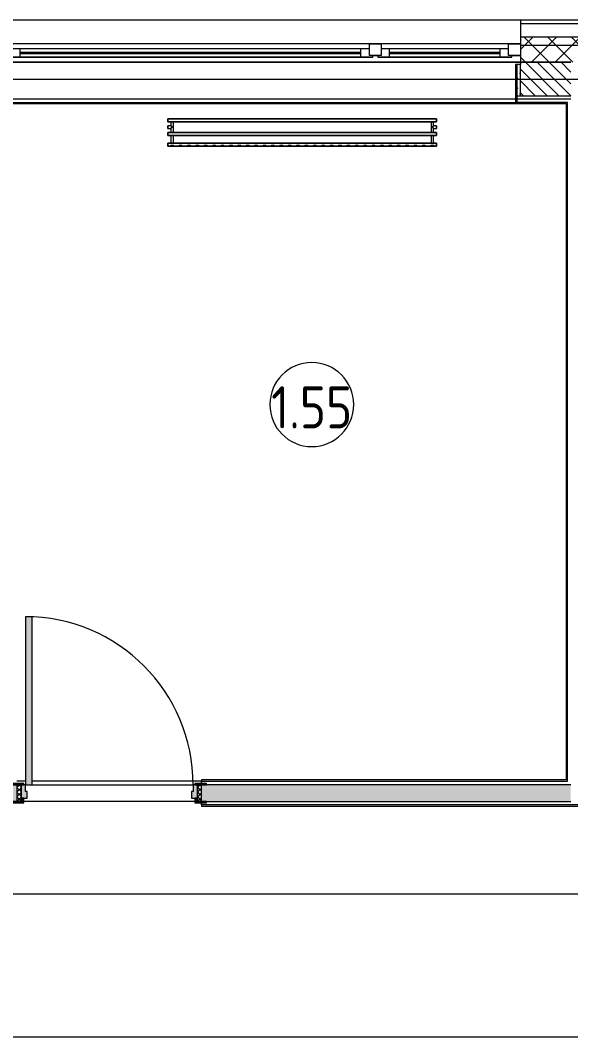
# Model space of a CAD drawing. Header units: millimetres. Extents: x -7229 to 200285, y -8553 to 29000.
# Drawn here: x 173526 to 176806, y 21300 to 27350 of the extents above; entities that cross this region are included whole.
import ezdxf

# ---------------------------------------------------------------- set-up
doc = ezdxf.new("R2010")
doc.units = ezdxf.units.MM
doc.linetypes.add('Осевая', pattern=[15875, 3175, -2381.25, 7937.5, -2381.25])
for name, color, linetype, lineweight in [('A-AREA-IDEN', 7, 'Continuous', 9), ('A-GLAZ-2', 7, 'Continuous', 9), ('A-WALL-2', 7, 'Continuous', 9), ('A-WALL-4', 7, 'Continuous', 13), ('I-WALL-7', 7, 'Continuous', 9), ('M-EQPM-2', 7, 'Continuous', 9), ('Оси-2', 7, 'Осевая', 9)]:
    doc.layers.add(name, color=color, linetype=linetype, lineweight=lineweight)
for name, color, linetype, lineweight, true_color in [('A-DOOR-5', 7, 'Continuous', 9, 0xaaaaaa), ('A-DOOR-6', 7, 'Continuous', 9, 0xe2e2e2), ('A-DOOR-FRAM-4', 7, 'Continuous', 9, 0xe2e2e2), ('A-DOOR-FRAM-5', 7, 'Continuous', 9, 0xaaaaaa), ('A-FLOR-3', 7, 'Continuous', 9, 0xaaaaaa), ('I-WALL-8', 7, 'Continuous', 9, 0x787878), ('I-WALL-9', 9, 'Continuous', 9, 0x808080)]:
    doc.layers.add(name, color=color, linetype=linetype, lineweight=lineweight, true_color=true_color)
doc.styles.add('GOST Common', font='GOST_Common.ttf', dxfattribs={"width": 0.9, "height": 250})
pattern_1 = [(45, (96155.96, 0), (-70.71068, 70.71068), []), (135, (96155.96, 0), (-70.71068, -70.71068), [])]

# ---------------------------------------------------------------- blocks, each defined once
blk = doc.blocks.new('110_Дверь_СКБ_1Ст_Внутренняя1 - Д-11п 1100x2100h_кладовые _все__ коридор _между помещениями блока столовой__ моечные _все_ 2-32102277-План монтажа зашивок 1 этажа  в осях 12-23 лист 1')
at = {"layer": 'A-DOOR-5'}
h = blk.add_hatch(dxfattribs=at)
h.set_pattern_fill('FP_27', color=256, style=0, pattern_type=2)
h.set_pattern_definition([(135, (1751.41, 114.685), (-14.14214, -14.14214), []), (225, (1751.41, 114.685), (14.14214, -14.14214), [])])
h.paths.add_polyline_path([(537.5, -50), (562.5, -50), (562.5, 50), (537.5, 50)])
at = {"layer": 'A-DOOR-6'}
h = blk.add_hatch(color=256, dxfattribs=at)
h.paths.add_polyline_path([(512.5, -30), (537.5, -30), (537.5, 50), (512.5, 50), (512.5, 10), (502.5, 10), (502.5, -30)])
h.paths.add_polyline_path([(-512.5, -30), (-477.5, -30), (-477.5, 10), (-487.5, 10), (-487.5, 50), (-512.5, 50)])
at = {"layer": 'A-DOOR-FRAM-4'}
for points in [[(-447.5, 50), (-447.5, 1050), (-487.5, 1050), (-487.5, 50)], [(-567.5, 50), (-497.5, 50), (-497.5, 58), (-567.5, 58)], [(562.5, 50), (592.5, 50), (592.5, 58), (522.5, 58), (522.5, 50), (542.6, 50)], [(-567.5, -58), (-497.5, -58), (-497.5, -50), (-567.5, -50)], [(-497.5, -50), (-497.5, -30), (-512.5, -30), (-512.5, -50)], [(537.5, -50), (537.5, -30), (522.5, -30), (522.5, -50)], [(562.5, -58), (592.5, -58), (592.5, -50), (522.5, -50), (522.5, -58), (560.5, -58)]]:
    blk.add_hatch(color=256, dxfattribs=at).paths.add_polyline_path(points)
at = {"layer": 'A-DOOR-FRAM-5'}
h = blk.add_hatch(dxfattribs=at)
h.set_pattern_fill('FP_28', color=256, style=0, pattern_type=2)
h.set_pattern_definition([(45, (-371.384, 114.685), (-14.1421, 14.1421), []), (135, (-371.384, 114.685), (-14.1421, -14.1421), [])])
h.paths.add_polyline_path([(-537.5, -50), (-512.5, -50), (-512.5, 50), (-537.5, 50)])
at = {"layer": 'A-DOOR-5'}
for p, q in [((-487.5, 1050), (-487.5, 50)), ((-447.5, 1050), (-487.5, 1050)), ((-447.5, 50), (-447.5, 1050)), ((-487.5, 50), (-447.5, 50))]:
    blk.add_line(p, q, dxfattribs=at)
blk.add_arc((-487.5, 50), 1000, 360, 90, dxfattribs=at)
at = {"layer": 'A-DOOR-FRAM-5'}
for p, q in [((-497.5, 58), (-567.5, 58)), ((-567.5, 58), (-567.5, 50)), ((-567.5, 50), (-497.5, 50)), ((-512.5, 50), (-537.5, 50)), ((-537.5, 50), (-537.5, -50)), ((-487.5, 50), (-512.5, 50)), ((-512.5, 50), (-512.5, -30)), ((-512.5, -50), (-512.5, 50)), ((-497.5, 50), (-512.5, 50)), ((-512.5, 50), (-512.5, 49)), ((-512.5, 49), (-497.5, 49)), ((-497.5, 50), (-497.5, 58)), ((-497.5, 49), (-497.5, 50)), ((-487.5, 10), (-487.5, 50)), ((-477.5, 10), (-487.5, 10)), ((-477.5, -30), (-477.5, 10)), ((512.5, 10), (502.5, 10)), ((502.5, 10), (502.5, -30)), ((512.5, 50), (512.5, 10)), ((537.5, 50), (512.5, 50)), ((592.5, 58), (522.5, 58)), ((522.5, 58), (522.5, 50)), ((537.5, 50), (522.5, 50)), ((522.5, 50), (522.5, 49)), ((522.5, 50), (592.5, 50)), ((522.5, 49), (537.5, 49)), ((537.5, -30), (537.5, 50)), ((562.5, 50), (537.5, 50)), ((537.5, 50), (537.5, -50)), ((537.5, 49), (537.5, 50)), ((562.5, -50), (562.5, 50)), ((592.5, 50), (592.5, 58)), ((-497.5, -50), (-567.5, -50)), ((-567.5, -50), (-567.5, -58)), ((-567.5, -58), (-497.5, -58)), ((-537.5, -50), (-512.5, -50)), ((-512.5, -30), (-477.5, -30)), ((-497.5, -30), (-512.5, -30)), ((-512.5, -30), (-512.5, -50)), ((-512.5, -50), (-497.5, -50)), ((-497.5, -50), (-497.5, -30)), ((-497.5, -58), (-497.5, -50)), ((502.5, -30), (537.5, -30)), ((537.5, -30), (522.5, -30)), ((522.5, -30), (522.5, -50)), ((522.5, -50), (537.5, -50)), ((592.5, -50), (522.5, -50)), ((522.5, -50), (522.5, -58)), ((522.5, -58), (592.5, -58)), ((537.5, -50), (537.5, -30)), ((537.5, -50), (562.5, -50)), ((592.5, -58), (592.5, -50))]:
    blk.add_line(p, q, dxfattribs=at)
blk = doc.blocks.new('120_Окно_СКБ_2Ст - 120_Окно_СКБ_2Ст 3100х2500 _мал_створка слева_ 2-19089248-План монтажа зашивок 1 этажа  в осях 12-23 лист 1')
at = {"layer": 'A-GLAZ-2'}
for p, q in [((-1550, -75), (-1550, -5)), ((-1550, -5), (-1480, -5)), ((1550, -5), (-1550, -5)), ((-1480, -5), (-1480, -75)), ((650, -35), (-1480, -35)), ((-1480, -35), (-1480, -75)), ((-1430, -85), (-1430, -35)), ((-1430, -55), (600, -55)), ((600, -85), (600, -35)), ((650, -75), (650, -5)), ((650, -5), (720, -5)), ((650, -75), (650, -35)), ((720, -5), (720, -75)), ((1480, -35), (720, -35)), ((720, -35), (720, -75)), ((770, -85), (770, -35)), ((770, -55), (1430, -55)), ((1430, -85), (1430, -35)), ((1480, -75), (1480, -5)), ((1480, -5), (1550, -5)), ((1480, -75), (1480, -35)), ((1550, -5), (1550, -75)), ((-1480, -75), (-1550, -75)), ((-1550, -75), (-1500, -75)), ((-1480, -75), (-1500, -75)), ((-1500, -75), (-1500, -85)), ((-1500, -85), (670, -85)), ((670, -85), (-1500, -85)), ((600, -65), (-1430, -65)), ((720, -75), (650, -75)), ((670, -75), (650, -75)), ((670, -75), (700, -75)), ((670, -85), (670, -75)), ((720, -75), (700, -75)), ((700, -75), (700, -85)), ((700, -85), (1500, -85)), ((1500, -85), (700, -85)), ((1430, -65), (770, -65)), ((1550, -75), (1480, -75)), ((1500, -75), (1480, -75)), ((1500, -75), (1550, -75)), ((1500, -85), (1500, -75))]:
    blk.add_line(p, q, dxfattribs=at)
blk = doc.blocks.new('radiator_prado_classic_z_tip_30_po exemplyaru - Classic Z Тип 30-500-V199-План монтажа зашивок 1 этажа  в осях 12-23 лист 1')
at = {"layer": 'M-EQPM-2'}
for p, q in [((0, 228), (0, 210)), ((1600, 228), (0, 228)), ((0, 210), (0, 228)), ((0, 228), (12.5, 228)), ((0, 210), (1600, 210)), ((17.5, 210), (0, 210)), ((12.5, 228), (37.5, 228)), ((37.5, 228), (12.5, 228)), ((12.5, 228), (37.5, 228)), ((12.5, 228), (17.5, 223)), ((12.5, 228), (17.5, 223)), ((32.5, 223), (17.5, 223)), ((17.5, 223), (32.5, 223)), ((17.5, 210), (17.5, 164)), ((17.5, 210), (17.5, 164)), ((32.5, 210), (17.5, 210)), ((17.5, 210), (32.5, 210)), ((32.5, 210), (17.5, 210)), ((17.5, 210), (32.5, 210)), ((31.5, 210), (18.5, 210)), ((32.5, 223), (37.5, 228)), ((37.5, 228), (32.5, 223)), ((32.5, 164), (32.5, 210)), ((32.5, 164), (32.5, 210)), ((1567.5, 210), (32.5, 210)), ((37.5, 228), (62.5, 228)), ((62.5, 228), (87.5, 228)), ((87.5, 228), (62.5, 228)), ((62.5, 228), (87.5, 228)), ((62.5, 228), (67.5, 223)), ((62.5, 228), (67.5, 223)), ((82.5, 223), (67.5, 223)), ((67.5, 223), (82.5, 223)), ((82.5, 223), (87.5, 228)), ((87.5, 228), (82.5, 223)), ((87.5, 228), (112.5, 228)), ((112.5, 228), (137.5, 228)), ((137.5, 228), (112.5, 228)), ((112.5, 228), (137.5, 228)), ((112.5, 228), (117.5, 223)), ((112.5, 228), (117.5, 223)), ((132.5, 223), (117.5, 223)), ((117.5, 223), (132.5, 223)), ((132.5, 223), (137.5, 228)), ((137.5, 228), (132.5, 223)), ((137.5, 228), (162.5, 228)), ((162.5, 228), (187.5, 228)), ((187.5, 228), (162.5, 228)), ((162.5, 228), (187.5, 228)), ((162.5, 228), (167.5, 223)), ((162.5, 228), (167.5, 223)), ((182.5, 223), (167.5, 223)), ((167.5, 223), (182.5, 223)), ((182.5, 223), (187.5, 228)), ((187.5, 228), (182.5, 223)), ((187.5, 228), (212.5, 228)), ((212.5, 228), (237.5, 228)), ((237.5, 228), (212.5, 228)), ((212.5, 228), (237.5, 228)), ((212.5, 228), (217.5, 223)), ((212.5, 228), (217.5, 223)), ((232.5, 223), (217.5, 223)), ((217.5, 223), (232.5, 223)), ((232.5, 223), (237.5, 228)), ((237.5, 228), (232.5, 223)), ((237.5, 228), (262.5, 228)), ((262.5, 228), (287.5, 228)), ((287.5, 228), (262.5, 228)), ((262.5, 228), (287.5, 228)), ((262.5, 228), (267.5, 223)), ((262.5, 228), (267.5, 223)), ((282.5, 223), (267.5, 223)), ((267.5, 223), (282.5, 223)), ((282.5, 223), (287.5, 228)), ((287.5, 228), (282.5, 223)), ((287.5, 228), (312.5, 228)), ((312.5, 228), (337.5, 228)), ((337.5, 228), (312.5, 228)), ((312.5, 228), (337.5, 228)), ((312.5, 228), (317.5, 223)), ((312.5, 228), (317.5, 223)), ((332.5, 223), (317.5, 223)), ((317.5, 223), (332.5, 223)), ((332.5, 223), (337.5, 228)), ((337.5, 228), (332.5, 223)), ((337.5, 228), (362.5, 228)), ((362.5, 228), (387.5, 228)), ((387.5, 228), (362.5, 228)), ((362.5, 228), (387.5, 228)), ((362.5, 228), (367.5, 223)), ((362.5, 228), (367.5, 223)), ((382.5, 223), (367.5, 223)), ((367.5, 223), (382.5, 223)), ((382.5, 223), (387.5, 228)), ((387.5, 228), (382.5, 223)), ((387.5, 228), (412.5, 228)), ((412.5, 228), (437.5, 228)), ((437.5, 228), (412.5, 228)), ((412.5, 228), (437.5, 228)), ((412.5, 228), (417.5, 223)), ((412.5, 228), (417.5, 223)), ((432.5, 223), (417.5, 223)), ((417.5, 223), (432.5, 223)), ((432.5, 223), (437.5, 228)), ((437.5, 228), (432.5, 223)), ((437.5, 228), (462.5, 228)), ((462.5, 228), (487.5, 228)), ((487.5, 228), (462.5, 228)), ((462.5, 228), (487.5, 228)), ((462.5, 228), (467.5, 223)), ((462.5, 228), (467.5, 223)), ((482.5, 223), (467.5, 223)), ((467.5, 223), (482.5, 223)), ((482.5, 223), (487.5, 228)), ((487.5, 228), (482.5, 223)), ((487.5, 228), (512.5, 228)), ((512.5, 228), (537.5, 228)), ((537.5, 228), (512.5, 228)), ((512.5, 228), (537.5, 228)), ((512.5, 228), (517.5, 223)), ((512.5, 228), (517.5, 223)), ((532.5, 223), (517.5, 223)), ((517.5, 223), (532.5, 223)), ((532.5, 223), (537.5, 228)), ((537.5, 228), (532.5, 223)), ((537.5, 228), (562.5, 228)), ((562.5, 228), (587.5, 228)), ((587.5, 228), (562.5, 228)), ((562.5, 228), (587.5, 228)), ((562.5, 228), (567.5, 223)), ((562.5, 228), (567.5, 223)), ((582.5, 223), (567.5, 223)), ((567.5, 223), (582.5, 223)), ((582.5, 223), (587.5, 228)), ((587.5, 228), (582.5, 223)), ((587.5, 228), (612.5, 228)), ((612.5, 228), (637.5, 228)), ((637.5, 228), (612.5, 228)), ((612.5, 228), (637.5, 228)), ((612.5, 228), (617.5, 223)), ((612.5, 228), (617.5, 223)), ((632.5, 223), (617.5, 223)), ((617.5, 223), (632.5, 223)), ((632.5, 223), (637.5, 228)), ((637.5, 228), (632.5, 223)), ((637.5, 228), (662.5, 228)), ((662.5, 228), (687.5, 228)), ((687.5, 228), (662.5, 228)), ((662.5, 228), (687.5, 228)), ((662.5, 228), (667.5, 223)), ((662.5, 228), (667.5, 223)), ((682.5, 223), (667.5, 223)), ((667.5, 223), (682.5, 223)), ((682.5, 223), (687.5, 228)), ((687.5, 228), (682.5, 223)), ((687.5, 228), (712.5, 228)), ((712.5, 228), (737.5, 228)), ((737.5, 228), (712.5, 228)), ((712.5, 228), (737.5, 228)), ((712.5, 228), (717.5, 223)), ((712.5, 228), (717.5, 223)), ((732.5, 223), (717.5, 223)), ((717.5, 223), (732.5, 223)), ((732.5, 223), (737.5, 228)), ((737.5, 228), (732.5, 223)), ((737.5, 228), (762.5, 228)), ((762.5, 228), (787.5, 228)), ((787.5, 228), (762.5, 228)), ((762.5, 228), (787.5, 228)), ((762.5, 228), (767.5, 223)), ((762.5, 228), (767.5, 223)), ((782.5, 223), (767.5, 223)), ((767.5, 223), (782.5, 223)), ((782.5, 223), (787.5, 228)), ((787.5, 228), (782.5, 223)), ((787.5, 228), (812.5, 228)), ((812.5, 228), (837.5, 228)), ((837.5, 228), (812.5, 228)), ((812.5, 228), (837.5, 228)), ((812.5, 228), (817.5, 223)), ((812.5, 228), (817.5, 223)), ((832.5, 223), (817.5, 223)), ((817.5, 223), (832.5, 223)), ((832.5, 223), (837.5, 228)), ((837.5, 228), (832.5, 223)), ((837.5, 228), (862.5, 228)), ((862.5, 228), (887.5, 228)), ((887.5, 228), (862.5, 228)), ((862.5, 228), (887.5, 228)), ((862.5, 228), (867.5, 223)), ((862.5, 228), (867.5, 223)), ((882.5, 223), (867.5, 223)), ((867.5, 223), (882.5, 223)), ((882.5, 223), (887.5, 228)), ((887.5, 228), (882.5, 223)), ((887.5, 228), (912.5, 228)), ((912.5, 228), (937.5, 228)), ((937.5, 228), (912.5, 228)), ((912.5, 228), (937.5, 228)), ((912.5, 228), (917.5, 223)), ((912.5, 228), (917.5, 223)), ((932.5, 223), (917.5, 223)), ((917.5, 223), (932.5, 223)), ((932.5, 223), (937.5, 228)), ((937.5, 228), (932.5, 223)), ((937.5, 228), (962.5, 228)), ((962.5, 228), (987.5, 228)), ((987.5, 228), (962.5, 228)), ((962.5, 228), (987.5, 228)), ((962.5, 228), (967.5, 223)), ((962.5, 228), (967.5, 223)), ((982.5, 223), (967.5, 223)), ((967.5, 223), (982.5, 223)), ((982.5, 223), (987.5, 228)), ((987.5, 228), (982.5, 223)), ((987.5, 228), (1012.5, 228)), ((1012.5, 228), (1037.5, 228)), ((1037.5, 228), (1012.5, 228)), ((1012.5, 228), (1037.5, 228)), ((1012.5, 228), (1017.5, 223)), ((1012.5, 228), (1017.5, 223)), ((1032.5, 223), (1017.5, 223)), ((1017.5, 223), (1032.5, 223)), ((1032.5, 223), (1037.5, 228)), ((1037.5, 228), (1032.5, 223)), ((1037.5, 228), (1062.5, 228)), ((1062.5, 228), (1087.5, 228)), ((1087.5, 228), (1062.5, 228)), ((1062.5, 228), (1087.5, 228)), ((1062.5, 228), (1067.5, 223)), ((1062.5, 228), (1067.5, 223)), ((1082.5, 223), (1067.5, 223)), ((1067.5, 223), (1082.5, 223)), ((1082.5, 223), (1087.5, 228)), ((1087.5, 228), (1082.5, 223)), ((1087.5, 228), (1112.5, 228)), ((1112.5, 228), (1137.5, 228)), ((1137.5, 228), (1112.5, 228)), ((1112.5, 228), (1137.5, 228)), ((1112.5, 228), (1117.5, 223)), ((1112.5, 228), (1117.5, 223)), ((1132.5, 223), (1117.5, 223)), ((1117.5, 223), (1132.5, 223)), ((1132.5, 223), (1137.5, 228)), ((1137.5, 228), (1132.5, 223)), ((1137.5, 228), (1162.5, 228)), ((1162.5, 228), (1187.5, 228)), ((1187.5, 228), (1162.5, 228)), ((1162.5, 228), (1187.5, 228)), ((1162.5, 228), (1167.5, 223)), ((1162.5, 228), (1167.5, 223)), ((1182.5, 223), (1167.5, 223)), ((1167.5, 223), (1182.5, 223)), ((1182.5, 223), (1187.5, 228)), ((1187.5, 228), (1182.5, 223)), ((1187.5, 228), (1212.5, 228)), ((1212.5, 228), (1237.5, 228)), ((1237.5, 228), (1212.5, 228)), ((1212.5, 228), (1237.5, 228)), ((1212.5, 228), (1217.5, 223)), ((1212.5, 228), (1217.5, 223)), ((1232.5, 223), (1217.5, 223)), ((1217.5, 223), (1232.5, 223)), ((1232.5, 223), (1237.5, 228)), ((1237.5, 228), (1232.5, 223)), ((1237.5, 228), (1262.5, 228)), ((1262.5, 228), (1287.5, 228)), ((1287.5, 228), (1262.5, 228)), ((1262.5, 228), (1287.5, 228)), ((1262.5, 228), (1267.5, 223)), ((1262.5, 228), (1267.5, 223)), ((1282.5, 223), (1267.5, 223)), ((1267.5, 223), (1282.5, 223)), ((1282.5, 223), (1287.5, 228)), ((1287.5, 228), (1282.5, 223)), ((1287.5, 228), (1312.5, 228)), ((1312.5, 228), (1337.5, 228)), ((1337.5, 228), (1312.5, 228)), ((1312.5, 228), (1337.5, 228)), ((1312.5, 228), (1317.5, 223)), ((1312.5, 228), (1317.5, 223)), ((1332.5, 223), (1317.5, 223)), ((1317.5, 223), (1332.5, 223)), ((1332.5, 223), (1337.5, 228)), ((1337.5, 228), (1332.5, 223)), ((1337.5, 228), (1362.5, 228)), ((1362.5, 228), (1387.5, 228)), ((1387.5, 228), (1362.5, 228)), ((1362.5, 228), (1387.5, 228)), ((1362.5, 228), (1367.5, 223)), ((1362.5, 228), (1367.5, 223)), ((1382.5, 223), (1367.5, 223)), ((1367.5, 223), (1382.5, 223)), ((1382.5, 223), (1387.5, 228)), ((1387.5, 228), (1382.5, 223)), ((1387.5, 228), (1412.5, 228)), ((1412.5, 228), (1437.5, 228)), ((1437.5, 228), (1412.5, 228)), ((1412.5, 228), (1437.5, 228)), ((1412.5, 228), (1417.5, 223)), ((1412.5, 228), (1417.5, 223)), ((1432.5, 223), (1417.5, 223)), ((1417.5, 223), (1432.5, 223)), ((1432.5, 223), (1437.5, 228)), ((1437.5, 228), (1432.5, 223)), ((1437.5, 228), (1462.5, 228)), ((1462.5, 228), (1487.5, 228)), ((1487.5, 228), (1462.5, 228)), ((1462.5, 228), (1487.5, 228)), ((1462.5, 228), (1467.5, 223)), ((1462.5, 228), (1467.5, 223)), ((1482.5, 223), (1467.5, 223)), ((1467.5, 223), (1482.5, 223)), ((1482.5, 223), (1487.5, 228)), ((1487.5, 228), (1482.5, 223)), ((1487.5, 228), (1512.5, 228)), ((1512.5, 228), (1537.5, 228)), ((1537.5, 228), (1512.5, 228)), ((1512.5, 228), (1537.5, 228)), ((1512.5, 228), (1517.5, 223)), ((1512.5, 228), (1517.5, 223)), ((1532.5, 223), (1517.5, 223)), ((1517.5, 223), (1532.5, 223)), ((1532.5, 223), (1537.5, 228)), ((1537.5, 228), (1532.5, 223)), ((1537.5, 228), (1562.5, 228)), ((1562.5, 228), (1587.5, 228)), ((1587.5, 228), (1562.5, 228)), ((1562.5, 228), (1587.5, 228)), ((1562.5, 228), (1567.5, 223)), ((1562.5, 228), (1567.5, 223)), ((1582.5, 223), (1567.5, 223)), ((1567.5, 223), (1582.5, 223)), ((1567.5, 210), (1567.5, 164)), ((1567.5, 210), (1567.5, 164)), ((1582.5, 210), (1567.5, 210)), ((1567.5, 210), (1567.8, 210)), ((1582.5, 210), (1567.5, 210)), ((1567.5, 210), (1582.5, 210)), ((1567.8, 210), (1582.5, 210)), ((1581.5, 210), (1568.5, 210)), ((1582.5, 223), (1587.5, 228)), ((1587.5, 228), (1582.5, 223)), ((1582.5, 164), (1582.5, 210)), ((1582.5, 164), (1582.5, 210)), ((1600, 210), (1582.5, 210)), ((1587.5, 228), (1600, 228)), ((1600, 210), (1600, 228)), ((1600, 228), (1600, 210)), ((1600, 164), (0, 164)), ((0, 164), (0, 146)), ((0, 146), (0, 164)), ((0, 164), (17.5, 164)), ((0, 146), (1600, 146)), ((17.5, 146), (0, 146)), ((17.5, 121.5), (0, 121.5)), ((17.5, 121.5), (0, 121.5)), ((0, 121.5), (0, 121.2)), ((0, 106.5), (0, 121.5)), ((0, 121.2), (0, 106.8)), ((0, 121.2), (0, 120.5)), ((0, 120.5), (0, 121.2)), ((0, 121.2), (0, 121.2)), ((18.5, 164), (17.5, 164)), ((17.5, 164), (32.5, 164)), ((32.5, 164), (17.5, 164)), ((17.5, 164), (21.3, 164)), ((17.5, 146), (17.5, 121.5)), ((17.5, 146), (17.5, 121.5)), ((17.5, 146), (32.5, 146)), ((32.5, 146), (17.5, 146)), ((17.5, 146), (32.5, 146)), ((19.7, 146), (17.5, 146)), ((32.5, 164), (18.5, 164)), ((18.5, 164), (31.5, 164)), ((31.5, 146), (18.5, 146)), ((32.5, 146), (19.7, 146)), ((21.3, 164), (30.3, 164)), ((30.3, 164), (32.5, 164)), ((32.5, 164), (1567.5, 164)), ((32.5, 82), (32.5, 146)), ((32.5, 82), (32.5, 146)), ((1567.5, 146), (32.5, 146)), ((1582.5, 164), (1567.5, 164)), ((1567.5, 164), (1582.5, 164)), ((1581.5, 164), (1567.5, 164)), ((1567.5, 164), (1582.5, 164)), ((1567.5, 146), (1567.5, 82)), ((1567.5, 146), (1567.5, 82)), ((1567.5, 146), (1582.5, 146)), ((1571.2, 146), (1567.5, 146)), ((1567.5, 146), (1567.8, 146)), ((1582.5, 146), (1567.5, 146)), ((1567.8, 146), (1582.5, 146)), ((1568.5, 164), (1581.5, 164)), ((1581.5, 146), (1568.5, 146)), ((1582.5, 146), (1571.2, 146)), ((1582.5, 164), (1581.5, 164)), ((1582.5, 164), (1600, 164)), ((1582.5, 121.5), (1582.5, 146)), ((1582.5, 121.5), (1582.5, 146)), ((1600, 146), (1582.5, 146)), ((1600, 121.5), (1582.5, 121.5)), ((1600, 121.5), (1582.5, 121.5)), ((1600, 146), (1600, 164)), ((1600, 164), (1600, 146)), ((1600, 121.5), (1600, 106.5)), ((1600, 121.2), (1600, 121.5)), ((1600, 121.5), (1600, 121.2)), ((1600, 121.2), (1600, 121.5)), ((1600, 119.3), (1600, 121.2)), ((1600, 121.2), (1600, 114)), ((1600, 106.8), (1600, 121.2)), ((0, 120.5), (0, 119.3)), ((0, 119.3), (0, 120.5)), ((0, 119.3), (0, 117.8)), ((0, 117.8), (0, 119.3)), ((0, 117.8), (0, 115.9)), ((0, 115.9), (0, 117.8)), ((0, 115.9), (0, 114)), ((0, 114), (0, 115.9)), ((0, 114), (0, 112.1)), ((0, 112.1), (0, 114)), ((0, 112.1), (0, 110.2)), ((0, 110.2), (0, 112.1)), ((0, 110.2), (0, 108.7)), ((0, 108.7), (0, 110.2)), ((0, 108.7), (0, 106.8)), ((0, 106.8), (0, 108.7)), ((0, 106.8), (0, 106.5)), ((0, 106.8), (0, 106.8)), ((0, 106.5), (17.5, 106.5)), ((0, 106.5), (17.5, 106.5)), ((1600, 82), (0, 82)), ((0, 82), (0, 64)), ((0, 64), (0, 82)), ((0, 82), (17.5, 82)), ((1600, 64), (0, 64)), ((0, 64), (1600, 64)), ((17.5, 106.5), (17.5, 82)), ((17.5, 106.5), (17.5, 82)), ((17.8, 82), (17.5, 82)), ((17.5, 82), (32.5, 82)), ((32.5, 82), (17.5, 82)), ((17.5, 82), (32.5, 82)), ((32.5, 82), (17.8, 82)), ((18.5, 82), (31.5, 82)), ((32.5, 82), (1567.5, 82)), ((1582.5, 82), (1567.5, 82)), ((1567.5, 82), (1582.5, 82)), ((1582.5, 82), (1567.5, 82)), ((1567.5, 82), (1582.5, 82)), ((1568.5, 82), (1581.5, 82)), ((1582.5, 82), (1582.5, 106.5)), ((1582.5, 106.5), (1600, 106.5)), ((1582.5, 82), (1582.5, 106.5)), ((1582.5, 106.5), (1600, 106.5)), ((1582.5, 82), (1600, 82)), ((1600, 106.8), (1600, 119.3)), ((1600, 114), (1600, 107.5)), ((1600, 107.5), (1600, 106.8)), ((1600, 106.5), (1600, 106.8)), ((1600, 106.8), (1600, 106.5)), ((1600, 106.5), (1600, 106.8)), ((1600, 64), (1600, 82)), ((1600, 82), (1600, 64))]:
    blk.add_line(p, q, dxfattribs=at)
for points, knots in [([(17.8, 121.2), (17.7, 121.3), (17.7, 121.3), (17.5, 121.5), (17.5, 121.5), (17.5, 121.5)], [0.8571429, 0.8571429, 0.8571429, 0.8571429, 0.8928571, 0.9285714, 1, 1, 1, 1]), ([(17.5, 121.5), (17.5, 121.5), (17.5, 121.5), (17.7, 121.3), (17.7, 121.3), (17.8, 121.2)], [0, 0, 0, 0, 0.0714286, 0.1071429, 0.1428571, 0.1428571, 0.1428571, 0.1428571]), ([(17.5, 121.5), (17.5, 121.5), (17.5, 121.5), (17.7, 121.3), (17.7, 121.3), (17.8, 121.2)], [0, 0, 0, 0, 0.0714286, 0.1071429, 0.1428571, 0.1428571, 0.1428571, 0.1428571]), ([(25, 114), (24.5, 114.5), (23.6, 115.4), (22.4, 116.6), (21.6, 117.4), (21.1, 117.9), (20.8, 118.2), (20.5, 118.5), (20.2, 118.8), (19.8, 119.1), (19.6, 119.4), (19.3, 119.7), (19, 120), (18.7, 120.3), (18.5, 120.5), (18.3, 120.7), (18.1, 120.9), (17.9, 121.1), (17.8, 121.2), (17.7, 121.3), (17.5, 121.5), (17.5, 121.5), (17.5, 121.5)], [0, 0, 0, 0, 0.142857, 0.285714, 0.357143, 0.392857, 0.428571, 0.464286, 0.5, 0.535714, 0.571429, 0.607143, 0.642857, 0.678571, 0.714286, 0.75, 0.785714, 0.821429, 0.857143, 0.892857, 0.928571, 1, 1, 1, 1]), ([(17.8, 121.2), (17.8, 121.2), (17.9, 121.1), (18.1, 120.9), (18.3, 120.7), (18.5, 120.5), (18.7, 120.3), (19, 120), (19.3, 119.7), (19.6, 119.4), (19.8, 119.1), (20.3, 118.7), (20.7, 118.3), (21.1, 117.9), (21.6, 117.4), (22.4, 116.6), (23.1, 115.9), (23.6, 115.4)], [0.1428571, 0.1428571, 0.1428571, 0.1428571, 0.1785714, 0.2142857, 0.25, 0.2857143, 0.3214286, 0.3571429, 0.3928571, 0.4285714, 0.4642857, 0.5, 0.5714286, 0.6071429, 0.6428571, 0.7142857, 0.8571429, 0.8571429, 0.8571429, 0.8571429]), ([(1575, 114), (1575.5, 114.5), (1576.4, 115.4), (1577.6, 116.6), (1578.4, 117.4), (1578.9, 117.9), (1579.2, 118.2), (1579.5, 118.5), (1579.8, 118.8), (1580.1, 119.2), (1580.4, 119.4), (1580.7, 119.7), (1581, 120), (1581.3, 120.3), (1581.5, 120.5), (1581.7, 120.7), (1581.9, 120.9), (1582.1, 121.1), (1582.2, 121.2), (1582.3, 121.3), (1582.5, 121.5), (1582.5, 121.5), (1582.5, 121.5)], [0, 0, 0, 0, 0.142857, 0.285714, 0.357143, 0.392857, 0.428571, 0.464286, 0.5, 0.535714, 0.571429, 0.607143, 0.642857, 0.678571, 0.714286, 0.75, 0.785714, 0.821429, 0.857143, 0.892857, 0.928571, 1, 1, 1, 1]), ([(1582.2, 121.2), (1582.2, 121.2), (1582.1, 121.1), (1581.9, 120.9), (1581.7, 120.7), (1581.5, 120.5), (1581.3, 120.3), (1581, 120), (1580.7, 119.7), (1580.4, 119.4), (1580.1, 119.2), (1579.7, 118.7), (1579.3, 118.3), (1578.9, 117.9), (1578.4, 117.4), (1577.6, 116.6), (1576.9, 115.9), (1576.4, 115.4)], [0.1428571, 0.1428571, 0.1428571, 0.1428571, 0.1785714, 0.2142857, 0.25, 0.2857143, 0.3214286, 0.3571429, 0.3928571, 0.4285714, 0.4642857, 0.5, 0.5714286, 0.6071429, 0.6428571, 0.7142857, 0.8571429, 0.8571429, 0.8571429, 0.8571429]), ([(1582.2, 121.2), (1582.2, 121.2), (1582.1, 121.1), (1581.9, 120.9), (1581.7, 120.7), (1581.5, 120.5), (1581.3, 120.3), (1581, 120), (1580.7, 119.7), (1580.4, 119.4), (1580.1, 119.2), (1579.7, 118.7), (1579.3, 118.3), (1578.9, 117.9), (1578.4, 117.4), (1577.6, 116.6), (1576.9, 115.9), (1576.4, 115.4)], [0.1428571, 0.1428571, 0.1428571, 0.1428571, 0.1785714, 0.2142857, 0.25, 0.2857143, 0.3214286, 0.3571429, 0.3928571, 0.4285714, 0.4642857, 0.5, 0.5714286, 0.6071429, 0.6428571, 0.7142857, 0.8571429, 0.8571429, 0.8571429, 0.8571429]), ([(1576.4, 115.4), (1576.9, 115.9), (1577.6, 116.6), (1578.4, 117.4), (1578.9, 117.9), (1579.2, 118.2), (1579.5, 118.5), (1579.8, 118.8), (1580.1, 119.2), (1580.4, 119.4), (1580.7, 119.7), (1581, 120), (1581.3, 120.3), (1581.5, 120.5), (1581.7, 120.7), (1581.9, 120.9), (1582.1, 121.1), (1582.2, 121.2), (1582.2, 121.2)], [0.1428571, 0.1428571, 0.1428571, 0.1428571, 0.2857143, 0.3571429, 0.3928571, 0.4285714, 0.4642857, 0.5, 0.5357143, 0.5714286, 0.6071429, 0.6428571, 0.6785714, 0.7142857, 0.75, 0.7857143, 0.8214286, 0.8571429, 0.8571429, 0.8571429, 0.8571429]), ([(1582.5, 121.5), (1582.5, 121.5), (1582.5, 121.5), (1582.3, 121.3), (1582.3, 121.3), (1582.2, 121.2)], [0, 0, 0, 0, 0.0714286, 0.1071429, 0.1428571, 0.1428571, 0.1428571, 0.1428571]), ([(1582.5, 121.5), (1582.5, 121.5), (1582.5, 121.5), (1582.3, 121.3), (1582.3, 121.3), (1582.2, 121.2)], [0, 0, 0, 0, 0.0714286, 0.1071429, 0.1428571, 0.1428571, 0.1428571, 0.1428571]), ([(1582.2, 121.2), (1582.3, 121.3), (1582.3, 121.3), (1582.5, 121.5), (1582.5, 121.5), (1582.5, 121.5)], [0.8571429, 0.8571429, 0.8571429, 0.8571429, 0.8928571, 0.9285714, 1, 1, 1, 1]), ([(17.5, 106.5), (17.5, 106.5), (17.5, 106.5), (17.7, 106.7), (17.8, 106.8), (17.9, 106.9), (18.1, 107.1), (18.3, 107.3), (18.5, 107.5), (18.7, 107.7), (19, 108), (19.3, 108.3), (19.6, 108.6), (19.8, 108.9), (20.3, 109.3), (20.7, 109.7), (21.1, 110.1), (21.6, 110.6), (22.4, 111.4), (23.6, 112.6), (24.5, 113.5), (25, 114)], [0, 0, 0, 0, 0.071429, 0.107143, 0.142857, 0.178571, 0.214286, 0.25, 0.285714, 0.321429, 0.357143, 0.392857, 0.428571, 0.464286, 0.5, 0.571429, 0.607143, 0.642857, 0.714286, 0.857143, 1, 1, 1, 1]), ([(17.5, 106.5), (17.5, 106.5), (17.5, 106.5), (17.7, 106.7), (17.7, 106.7), (17.8, 106.8)], [0, 0, 0, 0, 0.0714286, 0.1071429, 0.1428571, 0.1428571, 0.1428571, 0.1428571]), ([(17.8, 106.8), (17.7, 106.7), (17.7, 106.7), (17.5, 106.5), (17.5, 106.5), (17.5, 106.5)], [0.8571429, 0.8571429, 0.8571429, 0.8571429, 0.8928571, 0.9285714, 1, 1, 1, 1]), ([(17.8, 106.8), (17.7, 106.7), (17.7, 106.7), (17.5, 106.5), (17.5, 106.5), (17.5, 106.5)], [0.8571429, 0.8571429, 0.8571429, 0.8571429, 0.8928571, 0.9285714, 1, 1, 1, 1]), ([(22.1, 111.1), (21.9, 110.9), (21.6, 110.6), (21.1, 110.1), (20.8, 109.8), (20.5, 109.5), (20.2, 109.2), (19.8, 108.9), (19.6, 108.6), (19.3, 108.3), (19, 108), (18.7, 107.7), (18.5, 107.5), (18.3, 107.3), (18.1, 107.1), (17.9, 106.9), (17.8, 106.8), (17.8, 106.8)], [0.2857143, 0.2857143, 0.2857143, 0.2857143, 0.3571429, 0.3928571, 0.4285714, 0.4642857, 0.5, 0.5357143, 0.5714286, 0.6071429, 0.6428571, 0.6785714, 0.7142857, 0.75, 0.7857143, 0.8214286, 0.8571429, 0.8571429, 0.8571429, 0.8571429]), ([(17.8, 106.8), (17.8, 106.8), (17.9, 106.9), (18.1, 107.1), (18.3, 107.3), (18.5, 107.5), (18.7, 107.7), (19, 108), (19.3, 108.3), (19.6, 108.6), (19.9, 108.8), (20.3, 109.3), (20.6, 109.6), (20.8, 109.8)], [0.1428571, 0.1428571, 0.1428571, 0.1428571, 0.1785714, 0.2142857, 0.25, 0.2857143, 0.3214286, 0.3571429, 0.3928571, 0.4285714, 0.4642857, 0.5, 0.5714286, 0.5714286, 0.5714286, 0.5714286]), ([(22.1, 116.9), (21.9, 117.1), (21.6, 117.4), (21.1, 117.9), (20.8, 118.2), (20.5, 118.5), (20.2, 118.8), (19.9, 119.2), (19.7, 119.3), (19.6, 119.4)], [0.2857143, 0.2857143, 0.2857143, 0.2857143, 0.3571429, 0.3928571, 0.4285714, 0.4642857, 0.5, 0.5357143, 0.5714286, 0.5714286, 0.5714286, 0.5714286]), ([(19.6, 119.4), (19.7, 119.3), (19.9, 119.2), (20.3, 118.7), (20.6, 118.4), (20.8, 118.2)], [0.4285714, 0.4285714, 0.4285714, 0.4285714, 0.4642857, 0.5, 0.5714286, 0.5714286, 0.5714286, 0.5714286]), ([(20.8, 118.2), (20.9, 118.1), (21.1, 117.9), (21.6, 117.4), (21.9, 117.1), (22.1, 116.9)], [0.5714286, 0.5714286, 0.5714286, 0.5714286, 0.6071429, 0.6428571, 0.7142857, 0.7142857, 0.7142857, 0.7142857]), ([(20.8, 109.8), (20.9, 109.9), (21.1, 110.1), (21.6, 110.6), (21.9, 110.9), (22.1, 111.1)], [0.5714286, 0.5714286, 0.5714286, 0.5714286, 0.6071429, 0.6428571, 0.7142857, 0.7142857, 0.7142857, 0.7142857]), ([(22.1, 111.1), (21.9, 110.9), (21.6, 110.6), (21.1, 110.1), (20.9, 109.9), (20.8, 109.8)], [0.2857143, 0.2857143, 0.2857143, 0.2857143, 0.3571429, 0.3928571, 0.4285714, 0.4285714, 0.4285714, 0.4285714]), ([(1582.5, 106.5), (1582.5, 106.5), (1582.5, 106.5), (1582.3, 106.7), (1582.2, 106.8), (1582.1, 106.9), (1581.9, 107.1), (1581.7, 107.3), (1581.5, 107.5), (1581.3, 107.7), (1581, 108), (1580.7, 108.3), (1580.4, 108.6), (1580.1, 108.8), (1579.7, 109.3), (1579.3, 109.7), (1578.9, 110.1), (1578.4, 110.6), (1577.6, 111.4), (1576.4, 112.6), (1575.5, 113.5), (1575, 114)], [0, 0, 0, 0, 0.071429, 0.107143, 0.142857, 0.178571, 0.214286, 0.25, 0.285714, 0.321429, 0.357143, 0.392857, 0.428571, 0.464286, 0.5, 0.571429, 0.607143, 0.642857, 0.714286, 0.857143, 1, 1, 1, 1]), ([(1577.9, 111.1), (1578.1, 110.9), (1578.4, 110.6), (1578.9, 110.1), (1579.2, 109.8), (1579.5, 109.5), (1579.8, 109.2), (1580.1, 108.8), (1580.4, 108.6), (1580.7, 108.3), (1581, 108), (1581.3, 107.7), (1581.5, 107.5), (1581.7, 107.3), (1581.9, 107.1), (1582.1, 106.9), (1582.2, 106.8), (1582.2, 106.8)], [0.2857143, 0.2857143, 0.2857143, 0.2857143, 0.3571429, 0.3928571, 0.4285714, 0.4642857, 0.5, 0.5357143, 0.5714286, 0.6071429, 0.6428571, 0.6785714, 0.7142857, 0.75, 0.7857143, 0.8214286, 0.8571429, 0.8571429, 0.8571429, 0.8571429]), ([(1577.9, 111.1), (1578.1, 110.9), (1578.4, 110.6), (1578.9, 110.1), (1579.2, 109.8), (1579.5, 109.5), (1579.8, 109.2), (1580.1, 108.8), (1580.4, 108.6), (1580.7, 108.3), (1581, 108), (1581.3, 107.7), (1581.5, 107.5), (1581.7, 107.3), (1581.9, 107.1), (1582.1, 106.9), (1582.2, 106.8), (1582.2, 106.8)], [0.2857143, 0.2857143, 0.2857143, 0.2857143, 0.3571429, 0.3928571, 0.4285714, 0.4642857, 0.5, 0.5357143, 0.5714286, 0.6071429, 0.6428571, 0.6785714, 0.7142857, 0.75, 0.7857143, 0.8214286, 0.8571429, 0.8571429, 0.8571429, 0.8571429]), ([(1582.2, 106.8), (1582.2, 106.8), (1582.1, 106.9), (1581.9, 107.1), (1581.7, 107.3), (1581.5, 107.5), (1581.3, 107.7), (1581, 108), (1580.7, 108.3), (1580.4, 108.6), (1580.1, 108.8), (1579.7, 109.3), (1579.3, 109.7), (1578.9, 110.1), (1578.4, 110.6), (1578.1, 110.9), (1577.9, 111.1)], [0.1428571, 0.1428571, 0.1428571, 0.1428571, 0.1785714, 0.2142857, 0.25, 0.2857143, 0.3214286, 0.3571429, 0.3928571, 0.4285714, 0.4642857, 0.5, 0.5714286, 0.6071429, 0.6428571, 0.7142857, 0.7142857, 0.7142857, 0.7142857]), ([(1582.2, 106.8), (1582.3, 106.7), (1582.3, 106.7), (1582.5, 106.5), (1582.5, 106.5), (1582.5, 106.5)], [0.8571429, 0.8571429, 0.8571429, 0.8571429, 0.8928571, 0.9285714, 1, 1, 1, 1]), ([(1582.2, 106.8), (1582.3, 106.7), (1582.3, 106.7), (1582.5, 106.5), (1582.5, 106.5), (1582.5, 106.5)], [0.8571429, 0.8571429, 0.8571429, 0.8571429, 0.8928571, 0.9285714, 1, 1, 1, 1]), ([(1582.5, 106.5), (1582.5, 106.5), (1582.5, 106.5), (1582.3, 106.7), (1582.3, 106.7), (1582.2, 106.8)], [0, 0, 0, 0, 0.0714286, 0.1071429, 0.1428571, 0.1428571, 0.1428571, 0.1428571])]:
    blk.add_open_spline(points, degree=3, knots=knots, dxfattribs=at)
for points in [[(19.6, 119.4), (19.5, 119.5), (19.3, 119.7), (19, 120), (18.7, 120.3), (18.5, 120.5), (18.3, 120.7), (18.1, 120.9), (17.9, 121.1), (17.8, 121.2), (17.8, 121.2)], [(17.8, 121.2), (17.8, 121.2), (17.9, 121.1), (18.1, 120.9), (18.3, 120.7), (18.5, 120.5), (18.7, 120.3), (19, 120), (19.3, 119.7), (19.5, 119.5), (19.6, 119.4)], [(20.8, 109.8), (20.7, 109.7), (20.5, 109.5), (20.2, 109.2), (19.9, 108.8), (19.6, 108.6), (19.3, 108.3), (19, 108), (18.7, 107.7), (18.5, 107.5), (18.3, 107.3), (18.1, 107.1), (17.9, 106.9), (17.8, 106.8), (17.8, 106.8)], [(23.6, 115.4), (23.1, 115.9), (22.6, 116.4), (22.1, 116.9)], [(22.1, 116.9), (22.6, 116.4), (23.1, 115.9), (23.6, 115.4)], [(25, 114), (24.5, 113.5), (23.6, 112.6), (22.6, 111.6), (22.1, 111.1)], [(22.1, 111.1), (22.6, 111.6), (23.1, 112.1), (23.6, 112.6)], [(23.6, 112.6), (23.1, 112.1), (22.6, 111.6), (22.1, 111.1)], [(25, 114), (24.5, 114.5), (24, 115), (23.6, 115.4)], [(23.6, 115.4), (24, 115), (24.5, 114.5), (25, 114)], [(23.6, 115.4), (24, 115), (24.5, 114.5), (25, 114)], [(23.6, 112.6), (24, 113), (24.5, 113.5), (25, 114)], [(25, 114), (24.5, 113.5), (24, 113), (23.6, 112.6)], [(1576.4, 115.4), (1576, 115), (1575.5, 114.5), (1575, 114)], [(1576.4, 115.4), (1576, 115), (1575.5, 114.5), (1575, 114)], [(1575, 114), (1575.5, 114.5), (1576, 115), (1576.4, 115.4)], [(1575, 114), (1575.5, 113.5), (1576, 113), (1576.4, 112.6)], [(1575, 114), (1575.5, 113.5), (1576.4, 112.6), (1577.4, 111.6), (1577.9, 111.1)], [(1577.9, 111.1), (1577.4, 111.6), (1576.4, 112.6), (1575.5, 113.5), (1575, 114)], [(1576.4, 112.6), (1576.9, 112.1), (1577.4, 111.6), (1577.9, 111.1)]]:
    blk.add_open_spline(points, degree=3, dxfattribs=at)
blk = doc.blocks.new('Марка_Помещения - Номер-25198446-План монтажа зашивок 1 этажа  в осях 12-23 лист 1')
at = {"layer": 'A-AREA-IDEN'}
for start, end in [(360, 180), (180, 360)]:
    blk.add_arc((0, 0), 2.5, start, end, dxfattribs=at)

msp = doc.modelspace()

# ---------------------------------------------------------------- hatches: boundary and pattern name
at = {"layer": 'A-WALL-2'}
h = msp.add_hatch(dxfattribs=at)
h.set_pattern_fill('FP_133', color=256, style=0, pattern_type=2)
h.set_pattern_definition(pattern_1)
h.paths.add_polyline_path([(178830.4, 27200), (180661.6, 27200), (180661.6, 27250), (176506, 27250), (176506, 27200), (178104.9, 27200)])
h.paths.add_polyline_path([(172906, 27200), (173406, 27200), (173406, 27250), (172506, 27250), (172506, 27200)])
h.paths.add_polyline_path([(170406, 27200), (170406, 27250), (169066, 27250), (169066, 27200), (170124.4, 27200)])
h.paths.add_polyline_path([(166496.9, 27200), (166966, 27200), (166966, 27250), (164366, 27250), (164366, 27200), (166466, 27200)])
h.paths.add_polyline_path([(162916, 27200), (163266, 27200), (163266, 27250), (162316, 27250), (162316, 27200), (162869.4, 27200)])
h.paths.add_polyline_path([(157216, 27200), (157216, 27250), (156161, 27250), (156161, 27200), (156916, 27200)])
h.paths.add_polyline_path([(153016, 27200), (153861, 27200), (153861, 27250), (153016, 27250), (153016, 27206.1)])
h.paths.add_polyline_path([(150016, 27200), (150916, 27200), (150916, 27250), (150016, 27250), (150016, 27210)])
h.paths.add_polyline_path([(147916, 27200), (147916, 27250), (147016, 27250), (147016, 27200), (147633.9, 27200)])
h.paths.add_polyline_path([(144006.4, 27200), (144916, 27200), (144916, 27250), (143816, 27250), (143816, 27200)])
h.paths.add_polyline_path([(138916, 27200), (140716, 27200), (140716, 27250), (138316, 27250), (138316, 27200)])
h = msp.add_hatch(dxfattribs=at)
h.set_pattern_fill('FP_133', color=256, style=0, pattern_type=2)
h.set_pattern_definition(pattern_1)
h.paths.add_polyline_path([(180256, 27100), (180661.6, 27100), (180661.6, 27200), (176506, 27200), (176506, 27100), (179581.1, 27100)])
h.paths.add_polyline_path([(166466, 27100), (166966, 27100), (166966, 27200), (164366, 27200), (164366, 27110), (164398, 27110), (164398, 27102), (164366, 27102), (164366, 27100), (166132.6, 27100)])
h.paths.add_polyline_path([(169066, 27100), (170406, 27100), (170406, 27200), (169066, 27200), (169066, 27140)])
h.paths.add_polyline_path([(173026.4, 27100), (173406, 27100), (173406, 27200), (172506, 27200), (172506, 27100), (172906, 27100)])
h.paths.add_polyline_path([(153437.9, 27100), (153861, 27100), (153861, 27200), (153016, 27200), (153016, 27100)])
h.paths.add_polyline_path([(162316, 27100), (163266, 27100), (163266, 27102), (163234, 27102), (163234, 27110), (163266, 27110), (163266, 27200), (162316, 27200), (162316, 27140)])
h.paths.add_polyline_path([(138936, 27100), (140716, 27100), (140716, 27200), (138316, 27200), (138316, 27100), (138927.9, 27100)])
h.paths.add_polyline_path([(147916, 27100), (147916, 27200), (147016, 27200), (147016, 27100), (147633.9, 27100)])
h.paths.add_polyline_path([(156316, 27100), (157216, 27100), (157216, 27200), (156161, 27200), (156161, 27100)])
h.paths.add_polyline_path([(150535.9, 27100), (150916, 27100), (150916, 27200), (150016, 27200), (150016, 27100), (150316, 27100)])
h.paths.add_polyline_path([(144916, 27100), (144916, 27200), (143816, 27200), (143816, 27100), (144913.3, 27100)])
h = msp.add_hatch(dxfattribs=at)
h.set_pattern_fill('FP_137', color=256, style=0, pattern_type=2)
h.set_pattern_definition([(135, (96155.96, 0), (-35.35534, -35.35534), [])])
h.paths.add_polyline_path([(153506, 26900), (153861, 26900), (153861, 27100), (153016, 27100), (153016, 26900), (153437.9, 26900)])
h.paths.add_polyline_path([(147556, 26900), (147916, 26900), (147916, 27100), (147016, 27100), (147016, 26900), (147497.8, 26900)])
h.paths.add_polyline_path([(176806, 26900), (176806, 27100), (176506, 27100), (176506, 26900), (176653.9, 26900)])
h.paths.add_polyline_path([(156916, 26900), (157216, 26900), (157216, 27100), (156916, 27100), (156916, 26953.9)])
h.paths.add_polyline_path([(138936, 26900), (140716, 26900), (140716, 27100), (138916, 27100), (138916, 26900), (138927.9, 26900)])
h.paths.add_polyline_path([(163216, 26900), (163216, 27100), (162916, 27100), (162916, 26900)])
h.paths.add_polyline_path([(172906, 26900), (172906, 27100), (172506, 27100), (172506, 26900), (172584.1, 26900)])
h.paths.add_polyline_path([(150016, 26900), (150316, 26900), (150316, 27100), (150016, 27100), (150016, 26969.4)])
h.paths.add_polyline_path([(143825, 26900), (144316, 26900), (144316, 27100), (143816, 27100), (143816, 26900)])
h.paths.add_polyline_path([(170406, 26900), (170406, 27100), (170196, 27100), (170196, 26900)])
h.paths.add_polyline_path([(169696, 26900), (169696, 27100), (169066, 27100), (169066, 26900), (169398.9, 26900)])
h.paths.add_polyline_path([(166466, 26900), (166466, 27100), (164366, 27100), (164362, 26900), (165045.9, 26900)])
h.paths.add_polyline_path([(156161, 26900), (156316, 26900), (156316, 27100), (156161, 27100), (156161, 26936.5)])
at = {"layer": 'I-WALL-8'}
h = msp.add_hatch(dxfattribs=at)
h.set_pattern_fill('FP_138', color=256, style=0, pattern_type=2)
h.set_pattern_definition([(135, (96155.96, 0), (-75.43415, -75.43415), [106.68, -17.78, 3.556, -17.78]), (135, (96155.96, 75.39), (-75.43415, -75.43415), []), (50, (96155.96, 0), (127.52922, -11.15758), [13.335, -146.685]), (355, (96155.96, 0), (-24.66966, 133.74002), [10.668, -117.348]), (100.451, (96166.59, -0.93), (102.85973, 122.58178), [11.333, -124.663]), (46.184, (96155.96, 35.56), (189.75516, -29.43036), [20.002, -220.027]), (96.636, (96171.77, 33.1), (166.1822, 173.1996), [17, -186.995]), (351.184, (96155.96, 35.56), (166.18393, 173.19757), [16.002, -176.022]), (21, (96173.74, 26.67), (106.13027, -71.58603), [13.335, -146.685]), (326, (96173.74, 26.67), (43.26188, 128.93175), [10.668, -117.348]), (71.451, (96182.58, 20.7), (149.39198, 57.34505), [11.333, -124.663]), (37.5, (96155.96, 0), (2.162228, 59.188357), [3.353, -112.573, 3.353, -115.773, -117.792]), (37.5, (96155.96, 0), (2.162228, 59.188357), [-235.052, 3.353, -114.44]), (7.5, (96155.96, 0), (46.773857, 70.126152), [3.353, -64.567, 3.353, -109.906, -44.894]), (7.5, (96155.96, 0), (46.773857, 70.126152), [-181.178, 3.353, -41.542]), (327.5, (96116.31, 0), (94.91367, -4.010093), [3.353, -41.097, 3.353, -135.331, -184.023]), (327.5, (96116.31, 0), (94.91367, -4.010093), [-183.134, 3.353, -180.67]), (317.5, (96098.53, 0), (103.69057, 17.79882), [3.353, -54.432, 3.353, -88.748, -130.683]), (317.5, (96098.53, 0), (103.69057, 17.79882), [-149.885, 3.353, -127.33])])
h.paths.add_polyline_path([(178356, 22700), (178586, 22700), (178586, 22800), (178356, 22800), (178356, 22798), (178386, 22798), (178386, 22790), (178356, 22790), (178356, 22710), (178386, 22710), (178386, 22702), (178356, 22702)])
h.paths.add_polyline_path([(177385.2, 22700), (177406, 22700), (177406, 22702), (177376, 22702), (177376, 22710), (177406, 22710), (177406, 22790), (177376, 22790), (177376, 22798), (177406, 22798), (177406, 22800), (177306, 22800), (177306, 22700), (177376, 22700)])
h.paths.add_polyline_path([(175202.9, 22700), (176806, 22700), (176806, 22800), (174606, 22800), (174606, 22700), (174855.8, 22700)])
h.paths.add_polyline_path([(172286, 22700), (172906, 22700), (172906, 22800), (171900.8, 22800), (171900.8, 22700), (171930.8, 22700)])
h.paths.add_polyline_path([(173476, 22700), (173506, 22700), (173506, 22800), (173406, 22800), (173406, 22700), (173435.8, 22700)])
h.paths.add_polyline_path([(170800.8, 22700), (170800.8, 22800), (170196, 22800), (170196, 22700), (170770.8, 22700)])
h.paths.add_polyline_path([(166466, 22700), (166466, 22800), (166366, 22800), (166366, 22700), (166446, 22700)])
h.paths.add_polyline_path([(169696, 22700), (169696, 22800), (166966, 22800), (166966, 22700), (169676, 22700)])
h.paths.add_polyline_path([(165241, 22700), (165266, 22700), (165266, 22800), (164466, 22800), (164466, 22700), (165236, 22700)])
at = {"layer": 'I-WALL-9'}
h = msp.add_hatch(dxfattribs=at)
h.set_pattern_fill('FP_178', color=256, style=0, pattern_type=2)
h.set_pattern_definition([(0, (96155.96, 0), (121.92, 30.48), [10.058, -81.382, 10.058, -81.382, -487.68]), (0, (96155.96, 0), (121.92, 30.48), [-182.88, 10.058, -172.822, 10.058, -81.382, -213.36]), (0, (96155.96, 0), (121.92, 30.48), [-457.2, 10.058, -50.902, 10.058, -142.342]), (120, (96201.68, 15.24), (-87.356454, 90.345817), [10.058, -81.382, 10.058, -81.382, -487.68]), (120, (96201.68, 15.24), (-87.356454, 90.345817), [-182.88, 10.058, -172.822, 10.058, -81.382, -213.36]), (120, (96201.68, 15.24), (-87.356454, 90.345817), [-457.2, 10.058, -50.902, 10.058, -142.342]), (240, (96216.92, 76.2), (-34.563546, -120.825817), [10.058, -81.382, 10.058, -81.382, -487.68]), (240, (96216.92, 76.2), (-34.563546, -120.825817), [-182.88, 10.058, -172.822, 10.058, -81.382, -213.36]), (240, (96216.92, 76.2), (-34.563546, -120.825817), [-457.2, 10.058, -50.902, 10.058, -142.342])])
h.paths.add_polyline_path([(176486, 26900), (176506, 26900), (176506, 27088), (176486, 27088), (176486, 27079.2)])

# ---------------------------------------------------------------- linework, layer by layer
at = {"layer": 'A-FLOR-3'}
for p, q in [((173556, 22820), (173506, 22820)), ((174606, 22820), (173596, 22820)), ((174606, 22808), (174606, 22820)), ((174606, 22680), (174606, 22692))]:
    msp.add_line(p, q, dxfattribs=at)
at = {"layer": 'A-WALL-2'}
for p, q in [((180661.6, 27350), (173406, 27350)), ((176506, 27350), (176506, 27100)), ((176506, 27100), (173426, 27100)), ((176506, 27100), (176506, 27088)), ((176506, 26900), (176806, 26900))]:
    msp.add_line(p, q, dxfattribs=at)
at = {"layer": 'A-WALL-4'}
for p, q in [((180661.6, 27330), (176506, 27330)), ((180661.6, 27250), (176506, 27250)), ((180661.6, 27200), (176506, 27200)), ((176806, 27100), (176506, 27100)), ((176506, 27100), (176806, 27100))]:
    msp.add_line(p, q, dxfattribs=at)
at = {"layer": 'I-WALL-7'}
for p, q in [((173426, 27100), (176506, 27100)), ((176506, 27088), (176478, 27088)), ((176478, 27088), (176478, 26856)), ((176486, 26860), (176486, 27088)), ((176506, 26900), (176506, 27088)), ((176478, 26880), (173434, 26880)), ((176486, 26900), (176506, 26900)), ((176806, 26880), (176486, 26880)), ((173426, 26860), (176478, 26860)), ((176778, 26852), (173434, 26852)), ((176478, 26856), (176486, 26856)), ((176786, 26860), (176486, 26860)), ((176486, 26856), (176486, 26852)), ((176778, 26852), (176778, 22828)), ((176786, 22820), (176786, 26860)), ((176778, 22828), (174606, 22828)), ((174606, 22828), (174606, 22820)), ((174606, 22820), (176786, 22820)), ((173596, 22800), (174556, 22800)), ((176806, 22800), (174636, 22800)), ((174566, 22700), (173546, 22700)), ((174636, 22700), (176806, 22700)), ((177406, 22680), (174606, 22680)), ((174606, 22680), (174606, 22672)), ((174606, 22672), (177406, 22672))]:
    msp.add_line(p, q, dxfattribs=at)
at = {"layer": 'Оси-2'}
for p, q in [((135332.1, 27000), (178356, 27000)), ((135332.1, 22150), (178356, 22150)), ((135332.1, 21300), (178356, 21300))]:
    msp.add_line(p, q, dxfattribs=at)

# ---------------------------------------------------------------- block references
at = {"layer": 'A-AREA-IDEN', "xscale": 99.99999999999993, "yscale": 99.99999999999993, "zscale": 99.99999999999993}
msp.add_blockref('Марка_Помещения - Номер-25198446-План монтажа зашивок 1 этажа  в осях 12-23 лист 1', (175262.9, 25062.6), dxfattribs=at)
at = {"layer": 'A-DOOR-5'}
msp.add_blockref('110_Дверь_СКБ_1Ст_Внутренняя1 - Д-11п 1100x2100h_кладовые _все__ коридор _между помещениями блока столовой__ моечные _все_ 2-32102277-План монтажа зашивок 1 этажа  в осях 12-23 лист 1', (174043.5, 22750), dxfattribs=at)
at = {"layer": 'A-GLAZ-2'}
msp.add_blockref('120_Окно_СКБ_2Ст - 120_Окно_СКБ_2Ст 3100х2500 _мал_створка слева_ 2-19089248-План монтажа зашивок 1 этажа  в осях 12-23 лист 1', (174956, 27215), dxfattribs=at)
at = {"layer": 'M-EQPM-2', "rotation": 180}
msp.add_blockref('radiator_prado_classic_z_tip_30_po exemplyaru - Classic Z Тип 30-500-V199-План монтажа зашивок 1 этажа  в осях 12-23 лист 1', (176006, 26828.3), dxfattribs=at)

# ---------------------------------------------------------------- texts
at = {"layer": 'A-AREA-IDEN', "insert": (175021, 25171.2), "char_height": 250, "width": 606.076, "attachment_point": 1, "style": 'GOST Common'}
msp.add_mtext('1.55', dxfattribs=at)

doc.saveas('drawing.dxf')
